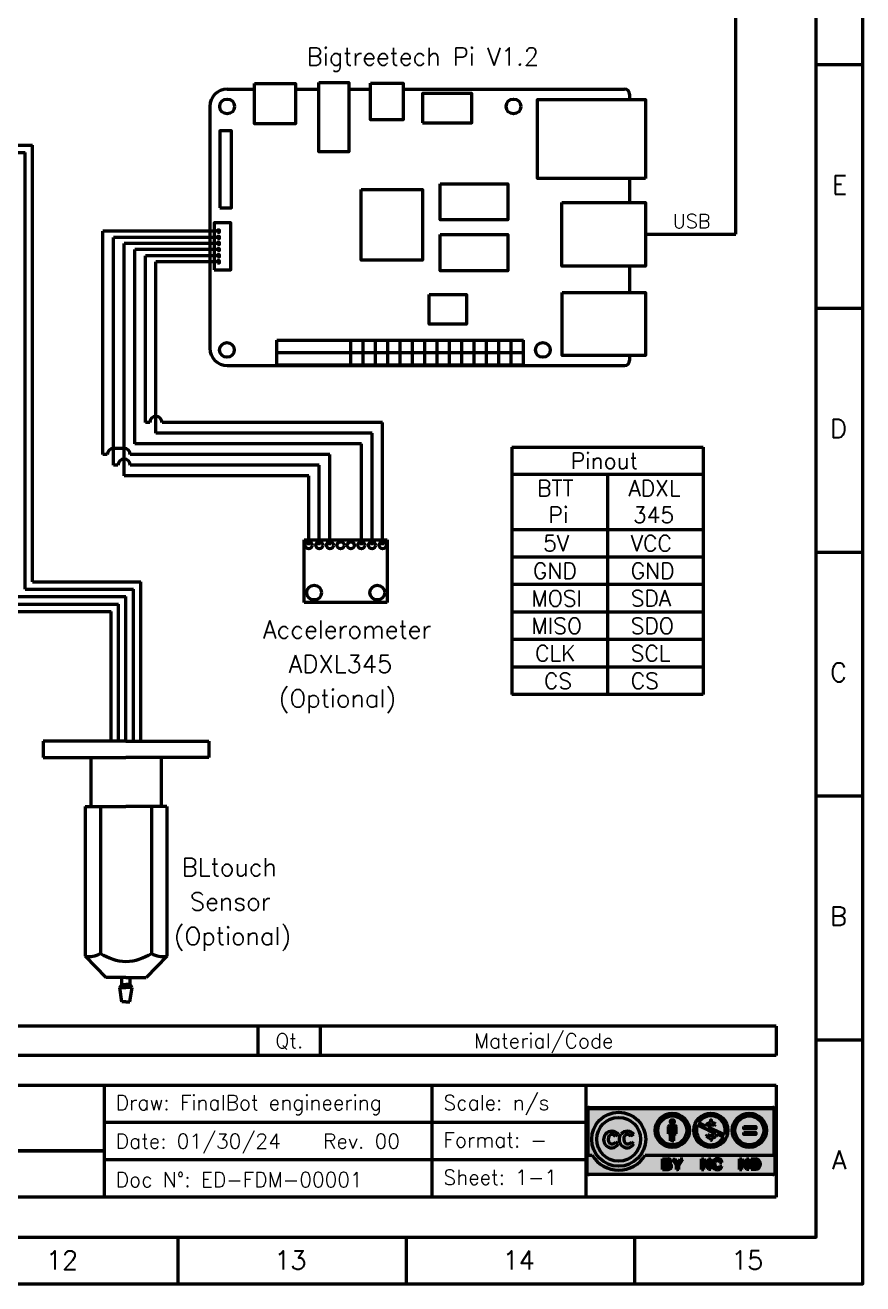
# Model space of a CAD drawing. Extents: x 22036 to 22729, y -7306 to -6812.
# Drawn here: x 22559.8 to 22729.5, y -7306 to -7050.9 of the extents above; entities that cross this region are included whole.
import ezdxf

# ---------------------------------------------------------------- set-up
doc = ezdxf.new("R2010")
doc.units = 0
doc.layers.add('Cotas', color=90, linetype='Continuous')
doc.layers.add('Fixação e Transmissão', color=5, linetype='Continuous', lineweight=50)
doc.layers.add('Peças Usinadas', color=120, linetype='Continuous', lineweight=50)
doc.styles.get("Standard").update_dxf_attribs({"font": 'romans.shx'})

# ---------------------------------------------------------------- blocks, each defined once
blk = doc.blocks.new('BLTOUCH ')
at = {"layer": 'Fixação e Transmissão'}
for p, q in [((-3.92, 21.29), (-16.64, 21.29)), ((-16.64, 21.29), (-16.64, 18.79)), ((-3.92, 21.29), (8.8, 21.29)), ((8.8, 21.29), (8.8, 18.79)), ((-16.64, 18.79), (-3.92, 18.79)), ((-9.31, 18.79), (-9.31, 11.29)), ((8.8, 18.79), (-3.92, 18.79)), ((1.47, 18.79), (1.47, 11.29)), ((-10.19, 11.29), (-3.92, 11.29)), ((-10.19, 11.29), (-10.19, -11.72)), ((-7.84, 11.29), (-7.84, -11.29)), ((2.35, 11.29), (-3.92, 11.29)), ((0, 11.29), (0, -11.29)), ((2.35, 11.29), (2.35, -11.72)), ((-10.19, -11.72), (-7.02, -15.01)), ((2.35, -11.72), (-0.82, -15.01)), ((-3.92, -15.01), (-7.02, -15.01)), ((-4.56, -16.08), (-4.56, -15.01)), ((-3.92, -15.01), (-0.82, -15.01)), ((-3.28, -16.08), (-3.28, -15.01)), ((-4.88, -16.5), (-4.56, -16.08)), ((-4.53, -18.71), (-4.88, -16.5)), ((-4.88, -16.5), (-3.92, -16.5)), ((-4.56, -16.08), (-3.92, -16.08)), ((-3.28, -16.08), (-3.92, -16.08)), ((-2.96, -16.5), (-3.92, -16.5)), ((-3.31, -18.71), (-2.96, -16.5)), ((-2.96, -16.5), (-3.28, -16.08)), ((-3.92, -18.71), (-4.53, -18.71)), ((-3.92, -18.71), (-3.31, -18.71))]:
    blk.add_line(p, q, dxfattribs=at)
for centre, radius, start, end in [((-9.62, -8.25), 3.52, 260.5701, 300.2756), ((-3.43, -4.19), 8.36, 238.1298, 266.6301), ((-4.41, -4.19), 8.36, 273.3699, 301.8702), ((1.78, -8.25), 3.52, 239.7244, 279.4299)]:
    blk.add_arc(centre, radius, start, end, dxfattribs=at)

msp = doc.modelspace()

# ---------------------------------------------------------------- hatches: boundary and pattern name
at = {"layer": 'Peças Usinadas'}
h = msp.add_hatch(color=252, dxfattribs=at)
h.dxf.hatch_style = 1
h.paths.add_polyline_path([(22711.72, -7270.7, 0.414214), (22711.28, -7270.26), (22674.05, -7270.26, 0.414214), (22673.61, -7270.7), (22673.61, -7283.44, 0.414214), (22674.05, -7283.88), (22711.28, -7283.88, 0.414214), (22711.72, -7283.44), (22711.72, -7270.7)])
h.paths.add_polyline_path([(22674.69, -7279.96), (22673.8, -7279.96), (22673.8, -7270.7, -0.414214), (22674.05, -7270.45), (22711.28, -7270.45, -0.414214), (22711.53, -7270.7), (22711.53, -7279.96), (22685.4, -7279.96, -0.563159), (22674.69, -7279.96)], flags=16)
h.paths.add_polyline_path([(22674.57, -7276.71, -1), (22685.51, -7276.71, -1), (22674.57, -7276.71)], flags=0)
h.paths.add_polyline_path([(22688.9, -7280.65), (22690.13, -7280.65, -0.661969), (22690.39, -7281.65, -0.788457), (22690.15, -7282.81), (22688.9, -7282.81), (22688.9, -7280.65)], flags=16)
h.paths.add_polyline_path([(22691.01, -7280.74), (22691.5, -7280.74), (22692.01, -7281.58), (22692.51, -7280.74), (22693, -7280.74), (22692.24, -7282), (22692.24, -7282.86), (22692.01, -7282.86), (22691.77, -7282.86), (22691.77, -7282), (22691.01, -7280.74)], flags=16)
h.paths.add_polyline_path([(22696.81, -7280.7), (22697.29, -7280.7), (22698.21, -7282.04), (22698.21, -7280.7), (22698.69, -7280.7), (22698.69, -7282.8), (22698.21, -7282.8), (22697.29, -7281.46), (22697.29, -7282.82), (22696.81, -7282.82), (22696.81, -7280.7)], flags=16)
h.paths.add_polyline_path([(22699.07, -7281.34, -0.213732), (22699.72, -7280.68, -0.134698), (22700.34, -7280.68, -0.397759), (22700.96, -7281.43), (22700.49, -7281.43, 0.6511), (22699.59, -7281.21, 0.22418), (22699.55, -7282.17, 0.699149), (22700.49, -7282.14), (22700.96, -7282.14, -0.390337), (22700.05, -7282.9, -0.329081), (22699.07, -7282.24, -0.166195), (22699.07, -7281.34)], flags=16)
h.paths.add_polyline_path([(22704.53, -7280.7), (22705.01, -7280.7), (22705.94, -7282.04), (22705.94, -7280.7), (22706.42, -7280.7), (22706.42, -7282.8), (22705.94, -7282.8), (22705.01, -7281.46), (22705.01, -7282.82), (22704.53, -7282.82), (22704.53, -7280.7)], flags=16)
h.paths.add_polyline_path([(22706.9, -7280.7), (22707.83, -7280.7, -0.863396), (22707.83, -7282.8), (22706.9, -7282.8), (22706.9, -7280.7)], flags=16)
h.paths.add_polyline_path([(22707.26, -7281.04), (22707.84, -7281.04, -0.611418), (22707.84, -7282.49), (22707.26, -7282.49), (22707.26, -7281.04)], flags=0)
h.paths.add_polyline_path([(22689.41, -7281.04), (22689.95, -7281.04, -0.888745), (22689.95, -7281.53), (22689.41, -7281.53), (22689.41, -7281.04)], flags=0)
h.paths.add_polyline_path([(22689.41, -7281.96), (22690.03, -7281.96, -0.888745), (22690.03, -7282.45), (22689.41, -7282.45), (22689.41, -7281.96)], flags=0)
h.paths.add_polyline_path([(22684.48, -7276.71, -1), (22675.6, -7276.71, -1), (22684.48, -7276.71)], flags=0)
h.paths.add_polyline_path([(22694.37, -7274.91, -1), (22687.43, -7274.91, -1), (22694.37, -7274.91)], flags=0)
h.paths.add_polyline_path([(22693.83, -7274.91, -1), (22687.97, -7274.91, -1), (22693.83, -7274.91)], flags=0)
h.paths.add_polyline_path([(22690.12, -7274.15, -0.414214), (22690.32, -7273.95), (22690.9, -7273.95), (22691.48, -7273.95, -0.414213), (22691.68, -7274.15), (22691.68, -7275.59), (22691.24, -7275.59), (22691.24, -7277.05), (22690.9, -7277.05), (22690.55, -7277.05), (22690.55, -7275.59), (22690.12, -7275.59), (22690.12, -7274.15)], flags=0)
h.paths.add_polyline_path([(22702.17, -7274.91, -1), (22695.23, -7274.91, -1), (22702.17, -7274.91)], flags=0)
h.paths.add_polyline_path([(22695.99, -7273.79), (22697.9, -7274.67, 0.109981), (22699.3, -7275.39, -0.673703), (22699.4, -7275.74, -0.259108), (22698.02, -7275.77), (22697.75, -7276.07, 0.155874), (22698.63, -7276.44), (22698.63, -7276.92), (22698.87, -7276.92), (22698.87, -7276.45, 0.142846), (22699.7, -7276.15, 0.147289), (22700.01, -7275.63), (22701.31, -7276.23, -0.962523), (22695.99, -7273.79)], flags=0)
h.paths.add_polyline_path([(22698.57, -7273.86, -0.154068), (22699.4, -7273.93), (22699.67, -7273.63, 0.096441), (22698.87, -7273.35), (22698.87, -7272.83), (22698.63, -7272.83), (22698.63, -7273.33, 0.305146), (22697.69, -7274.03), (22696.22, -7273.35, -0.876811), (22701.5, -7275.77), (22698.5, -7274.38, -0.730169), (22698.57, -7273.86)], flags=0)
h.paths.add_polyline_path([(22709.97, -7274.91, -1), (22703.03, -7274.91, -1), (22709.97, -7274.91)], flags=0)
h.paths.add_polyline_path([(22709.43, -7274.91, -1), (22703.57, -7274.91, -1), (22709.43, -7274.91)], flags=0)
h.paths.add_polyline_path([(22705.38, -7274.16), (22707.84, -7274.16), (22707.84, -7274.63), (22705.38, -7274.63), (22705.38, -7274.16)], flags=0)
h.paths.add_polyline_path([(22679.97, -7275.77), (22679.36, -7276.12, 0.450891), (22678.13, -7275.92, 0.349848), (22678.24, -7277.57, 0.361747), (22679.46, -7277.3), (22679.94, -7277.65, -0.517788), (22677.39, -7277.88, -0.339698), (22677.36, -7275.68, -0.489965), (22679.97, -7275.77)], flags=0)
h.paths.add_polyline_path([(22683.12, -7275.77), (22682.51, -7276.12, 0.450891), (22681.28, -7275.92, 0.349848), (22681.39, -7277.57, 0.361747), (22682.61, -7277.3), (22683.09, -7277.65, -0.517788), (22680.54, -7277.88, -0.339698), (22680.51, -7275.68, -0.489965), (22683.12, -7275.77)], flags=0)
h.paths.add_polyline_path([(22705.38, -7275.31), (22707.84, -7275.31), (22707.84, -7275.78), (22705.38, -7275.78), (22705.38, -7275.31)], flags=0)
h.paths.add_polyline_path([(22691.29, -7273.15, -1), (22690.5, -7273.15, -1), (22691.29, -7273.15)], flags=0)
h = msp.add_hatch(color=254, dxfattribs=at)
h.dxf.hatch_style = 1
h.paths.add_polyline_path([(22711.53, -7270.7, 0.414214), (22711.28, -7270.45), (22674.05, -7270.45, 0.414214), (22673.8, -7270.7), (22673.8, -7279.96), (22674.69, -7279.96, 0.563159), (22685.4, -7279.96), (22711.53, -7279.96), (22711.53, -7270.7)])
h.paths.add_polyline_path([(22685.51, -7276.71, -1), (22674.57, -7276.71, -1), (22685.51, -7276.71)], flags=16)
h.paths.add_polyline_path([(22684.48, -7276.71, -1), (22675.6, -7276.71, -1), (22684.48, -7276.71)], flags=0)
h.paths.add_polyline_path([(22694.37, -7274.91, -1), (22687.43, -7274.91, -1), (22694.37, -7274.91)], flags=16)
h.paths.add_polyline_path([(22693.83, -7274.91, -1), (22687.97, -7274.91, -1), (22693.83, -7274.91)], flags=0)
h.paths.add_polyline_path([(22690.12, -7274.15, -0.414214), (22690.32, -7273.95), (22690.9, -7273.95), (22691.48, -7273.95, -0.414213), (22691.68, -7274.15), (22691.68, -7275.59), (22691.24, -7275.59), (22691.24, -7277.05), (22690.9, -7277.05), (22690.55, -7277.05), (22690.55, -7275.59), (22690.12, -7275.59), (22690.12, -7274.15)], flags=0)
h.paths.add_polyline_path([(22702.17, -7274.91, -1), (22695.23, -7274.91, -1), (22702.17, -7274.91)], flags=16)
h.paths.add_polyline_path([(22695.99, -7273.79), (22697.9, -7274.67, 0.109981), (22699.3, -7275.39, -0.673703), (22699.4, -7275.74, -0.259108), (22698.02, -7275.77), (22697.75, -7276.07, 0.155874), (22698.63, -7276.44), (22698.63, -7276.92), (22698.87, -7276.92), (22698.87, -7276.45, 0.142846), (22699.7, -7276.15, 0.147289), (22700.01, -7275.63), (22701.31, -7276.23, -0.962523), (22695.99, -7273.79)], flags=0)
h.paths.add_polyline_path([(22698.57, -7273.86, -0.154068), (22699.4, -7273.93), (22699.67, -7273.63, 0.096441), (22698.87, -7273.35), (22698.87, -7272.83), (22698.63, -7272.83), (22698.63, -7273.33, 0.305146), (22697.69, -7274.03), (22696.22, -7273.35, -0.876811), (22701.5, -7275.77), (22698.5, -7274.38, -0.730169), (22698.57, -7273.86)], flags=0)
h.paths.add_polyline_path([(22709.97, -7274.91, -1), (22703.03, -7274.91, -1), (22709.97, -7274.91)], flags=16)
h.paths.add_polyline_path([(22709.43, -7274.91, -1), (22703.57, -7274.91, -1), (22709.43, -7274.91)], flags=0)
h.paths.add_polyline_path([(22705.38, -7274.16), (22707.84, -7274.16), (22707.84, -7274.63), (22705.38, -7274.63), (22705.38, -7274.16)], flags=0)
h.paths.add_polyline_path([(22679.97, -7275.77), (22679.36, -7276.12, 0.450891), (22678.13, -7275.92, 0.349848), (22678.24, -7277.57, 0.361747), (22679.46, -7277.3), (22679.94, -7277.65, -0.517788), (22677.39, -7277.88, -0.339698), (22677.36, -7275.68, -0.489965), (22679.97, -7275.77)], flags=0)
h.paths.add_polyline_path([(22683.12, -7275.77), (22682.51, -7276.12, 0.450891), (22681.28, -7275.92, 0.349848), (22681.39, -7277.57, 0.361747), (22682.61, -7277.3), (22683.09, -7277.65, -0.517788), (22680.54, -7277.88, -0.339698), (22680.51, -7275.68, -0.489965), (22683.12, -7275.77)], flags=0)
h.paths.add_polyline_path([(22705.38, -7275.31), (22707.84, -7275.31), (22707.84, -7275.78), (22705.38, -7275.78), (22705.38, -7275.31)], flags=0)
h.paths.add_polyline_path([(22691.29, -7273.15, -1), (22690.5, -7273.15, -1), (22691.29, -7273.15)], flags=0)
h = msp.add_hatch(color=252, dxfattribs=at)
h.dxf.hatch_style = 1
h.paths.add_polyline_path([(22685.51, -7276.71, 1), (22674.57, -7276.71, 1), (22685.51, -7276.71)])
h.paths.add_polyline_path([(22675.6, -7276.71, -1), (22684.48, -7276.71, -1), (22675.6, -7276.71)], flags=16)
h.paths.add_polyline_path([(22677.36, -7275.68, -0.489965), (22679.97, -7275.77), (22679.36, -7276.12, 0.450891), (22678.13, -7275.92, 0.349848), (22678.24, -7277.57, 0.361747), (22679.46, -7277.3), (22679.94, -7277.65, -0.517788), (22677.39, -7277.88, -0.339698), (22677.36, -7275.68)], flags=0)
h.paths.add_polyline_path([(22680.51, -7275.68, -0.489965), (22683.12, -7275.77), (22682.51, -7276.12, 0.450891), (22681.28, -7275.92, 0.349848), (22681.39, -7277.57, 0.361747), (22682.61, -7277.3), (22683.09, -7277.65, -0.517788), (22680.54, -7277.88, -0.339698), (22680.51, -7275.68)], flags=0)
h = msp.add_hatch(color=7, dxfattribs=at)
h.dxf.hatch_style = 1
h.paths.add_polyline_path([(22684.48, -7276.71, 1), (22675.6, -7276.71, 1), (22684.48, -7276.71)])
h.paths.add_polyline_path([(22677.36, -7275.68, -0.489965), (22679.97, -7275.77), (22679.36, -7276.12, 0.450891), (22678.13, -7275.92, 0.349848), (22678.24, -7277.57, 0.361747), (22679.46, -7277.3), (22679.94, -7277.65, -0.517788), (22677.39, -7277.88, -0.339698), (22677.36, -7275.68)], flags=16)
h.paths.add_polyline_path([(22680.51, -7275.68, -0.489965), (22683.12, -7275.77), (22682.51, -7276.12, 0.450891), (22681.28, -7275.92, 0.349848), (22681.39, -7277.57, 0.361747), (22682.61, -7277.3), (22683.09, -7277.65, -0.517788), (22680.54, -7277.88, -0.339698), (22680.51, -7275.68)], flags=16)
h = msp.add_hatch(color=252, dxfattribs=at)
h.dxf.hatch_style = 1
h.paths.add_polyline_path([(22694.37, -7274.91, 1), (22687.43, -7274.91, 1), (22694.37, -7274.91)])
h.paths.add_polyline_path([(22693.83, -7274.91, -1), (22687.97, -7274.91, -1), (22693.83, -7274.91)], flags=16)
h.paths.add_polyline_path([(22690.32, -7273.95), (22690.9, -7273.95), (22691.48, -7273.95, -0.414213), (22691.68, -7274.15), (22691.68, -7275.59), (22691.24, -7275.59), (22691.24, -7277.05), (22690.9, -7277.05), (22690.55, -7277.05), (22690.55, -7275.59), (22690.12, -7275.59), (22690.12, -7274.15, -0.414214), (22690.32, -7273.95)], flags=0)
h.paths.add_polyline_path([(22691.29, -7273.15, -1), (22690.5, -7273.15, -1), (22691.29, -7273.15)], flags=0)
h = msp.add_hatch(color=7, dxfattribs=at)
h.dxf.hatch_style = 1
h.paths.add_polyline_path([(22693.83, -7274.91, 1), (22687.97, -7274.91, 1), (22693.83, -7274.91)])
h.paths.add_polyline_path([(22690.32, -7273.95), (22690.9, -7273.95), (22691.48, -7273.95, -0.414213), (22691.68, -7274.15), (22691.68, -7275.59), (22691.24, -7275.59), (22691.24, -7277.05), (22690.9, -7277.05), (22690.55, -7277.05), (22690.55, -7275.59), (22690.12, -7275.59), (22690.12, -7274.15, -0.414214), (22690.32, -7273.95)], flags=16)
h.paths.add_polyline_path([(22691.29, -7273.15, -1), (22690.5, -7273.15, -1), (22691.29, -7273.15)], flags=16)
h = msp.add_hatch(color=252, dxfattribs=at)
h.dxf.hatch_style = 1
h.paths.add_polyline_path([(22702.17, -7274.91, 1), (22695.23, -7274.91, 1), (22702.17, -7274.91)])
h.paths.add_polyline_path([(22695.99, -7273.79), (22697.9, -7274.67, 0.109981), (22699.3, -7275.39, -0.673703), (22699.4, -7275.74, -0.259108), (22698.02, -7275.77), (22697.75, -7276.07, 0.155874), (22698.63, -7276.44), (22698.63, -7276.92), (22698.87, -7276.92), (22698.87, -7276.45, 0.142846), (22699.7, -7276.15, 0.147289), (22700.01, -7275.63), (22701.31, -7276.23, -0.962523), (22695.99, -7273.79)], flags=16)
h.paths.add_polyline_path([(22701.5, -7275.77), (22698.5, -7274.38, -0.730169), (22698.57, -7273.86, -0.154068), (22699.4, -7273.93), (22699.67, -7273.63, 0.096441), (22698.87, -7273.35), (22698.87, -7272.83), (22698.63, -7272.83), (22698.63, -7273.33, 0.305146), (22697.69, -7274.03), (22696.22, -7273.35, -0.876811), (22701.5, -7275.77)], flags=16)
h = msp.add_hatch(color=7, dxfattribs=at)
h.dxf.hatch_style = 1
h.paths.add_polyline_path([(22698.63, -7272.83), (22698.87, -7272.83), (22698.87, -7273.35, -0.096441), (22699.67, -7273.63), (22699.4, -7273.93, 0.154068), (22698.57, -7273.86, 0.730169), (22698.5, -7274.38), (22701.5, -7275.77, 0.876811), (22696.22, -7273.35), (22697.69, -7274.03, -0.305146), (22698.63, -7273.33), (22698.63, -7272.83)])
h = msp.add_hatch(color=252, dxfattribs=at)
h.dxf.hatch_style = 1
h.paths.add_polyline_path([(22709.97, -7274.91, 1), (22703.03, -7274.91, 1), (22709.97, -7274.91)])
h.paths.add_polyline_path([(22709.43, -7274.91, -1), (22703.57, -7274.91, -1), (22709.43, -7274.91)], flags=16)
h.paths.add_polyline_path([(22705.38, -7274.16), (22707.84, -7274.16), (22707.84, -7274.63), (22705.38, -7274.63), (22705.38, -7274.16)], flags=0)
h.paths.add_polyline_path([(22705.38, -7275.31), (22707.84, -7275.31), (22707.84, -7275.78), (22705.38, -7275.78), (22705.38, -7275.31)], flags=0)
h = msp.add_hatch(color=7, dxfattribs=at)
h.dxf.hatch_style = 1
h.paths.add_polyline_path([(22703.57, -7274.91, 1), (22709.43, -7274.91, 1), (22703.57, -7274.91)])
h.paths.add_polyline_path([(22705.38, -7274.16), (22707.84, -7274.16), (22707.84, -7274.63), (22705.38, -7274.63), (22705.38, -7274.16)], flags=16)
h.paths.add_polyline_path([(22705.38, -7275.31), (22707.84, -7275.31), (22707.84, -7275.78), (22705.38, -7275.78), (22705.38, -7275.31)], flags=16)
h = msp.add_hatch(color=252, dxfattribs=at)
h.dxf.hatch_style = 1
h.paths.add_polyline_path([(22679.94, -7277.65), (22679.46, -7277.3, -0.361747), (22678.24, -7277.57, -0.349848), (22678.13, -7275.92, -0.450891), (22679.36, -7276.12), (22679.97, -7275.77, 0.489965), (22677.36, -7275.68, 0.339698), (22677.39, -7277.88, 0.517788), (22679.94, -7277.65)])
h = msp.add_hatch(color=252, dxfattribs=at)
h.dxf.hatch_style = 1
h.paths.add_polyline_path([(22683.09, -7277.65), (22682.61, -7277.3, -0.361747), (22681.39, -7277.57, -0.349848), (22681.28, -7275.92, -0.450891), (22682.51, -7276.12), (22683.12, -7275.77, 0.489965), (22680.51, -7275.68, 0.339698), (22680.54, -7277.88, 0.517788), (22683.09, -7277.65)])
h = msp.add_hatch(color=252, dxfattribs=at)
h.dxf.hatch_style = 1
h.paths.add_polyline_path([(22691.68, -7274.15, 0.414214), (22691.48, -7273.95), (22690.9, -7273.95), (22690.32, -7273.95, 0.414214), (22690.12, -7274.15), (22690.12, -7275.59), (22690.55, -7275.59), (22690.55, -7277.05), (22690.9, -7277.05), (22691.24, -7277.05), (22691.24, -7275.59), (22691.68, -7275.59), (22691.68, -7274.15)])
h = msp.add_hatch(color=252, dxfattribs=at)
h.dxf.hatch_style = 1
h.paths.add_polyline_path([(22691.29, -7273.15, 1), (22690.5, -7273.15, 1), (22691.29, -7273.15)])
h = msp.add_hatch(color=7, dxfattribs=at)
h.dxf.hatch_style = 1
h.paths.add_polyline_path([(22697.9, -7274.67), (22695.99, -7273.79, 0.962523), (22701.31, -7276.23), (22700.01, -7275.63, -0.147289), (22699.7, -7276.15, -0.142846), (22698.87, -7276.45), (22698.87, -7276.92), (22698.63, -7276.92), (22698.63, -7276.44, -0.155874), (22697.75, -7276.07), (22698.02, -7275.77, 0.259108), (22699.4, -7275.74, 0.673703), (22699.3, -7275.39, -0.109981), (22697.9, -7274.67)])
h = msp.add_hatch(color=252, dxfattribs=at)
h.dxf.hatch_style = 1
h.paths.add_polyline_path([(22707.84, -7274.16), (22705.38, -7274.16), (22705.38, -7274.63), (22707.84, -7274.63), (22707.84, -7274.16)])
h = msp.add_hatch(color=252, dxfattribs=at)
h.dxf.hatch_style = 1
h.paths.add_polyline_path([(22707.84, -7275.31), (22705.38, -7275.31), (22705.38, -7275.78), (22707.84, -7275.78), (22707.84, -7275.31)])
h = msp.add_hatch(color=7, dxfattribs=at)
h.dxf.hatch_style = 1
h.paths.add_polyline_path([(22690.39, -7281.65, 0.661969), (22690.13, -7280.65), (22688.9, -7280.65), (22688.9, -7282.81), (22690.15, -7282.81, 0.788457), (22690.39, -7281.65)])
h.paths.add_polyline_path([(22689.41, -7281.04), (22689.95, -7281.04, -0.888745), (22689.95, -7281.53), (22689.41, -7281.53), (22689.41, -7281.04)], flags=16)
h.paths.add_polyline_path([(22689.41, -7281.96), (22690.03, -7281.96, -0.888745), (22690.03, -7282.45), (22689.41, -7282.45), (22689.41, -7281.96)], flags=16)
h = msp.add_hatch(color=252, dxfattribs=at)
h.dxf.hatch_style = 1
h.paths.add_polyline_path([(22689.95, -7281.04), (22689.41, -7281.04), (22689.41, -7281.53), (22689.95, -7281.53, 0.888745), (22689.95, -7281.04)])
h = msp.add_hatch(color=252, dxfattribs=at)
h.dxf.hatch_style = 1
h.paths.add_polyline_path([(22690.03, -7281.96), (22689.41, -7281.96), (22689.41, -7282.45), (22690.03, -7282.45, 0.888745), (22690.03, -7281.96)])
h = msp.add_hatch(color=7, dxfattribs=at)
h.dxf.hatch_style = 1
h.paths.add_polyline_path([(22693, -7280.74), (22692.51, -7280.74), (22692.01, -7281.58), (22691.5, -7280.74), (22691.01, -7280.74), (22691.77, -7282), (22691.77, -7282.86), (22692.01, -7282.86), (22692.24, -7282.86), (22692.24, -7282), (22693, -7280.74)])
h = msp.add_hatch(color=7, dxfattribs=at)
h.dxf.hatch_style = 1
h.paths.add_polyline_path([(22698.69, -7280.7), (22698.21, -7280.7), (22698.21, -7282.04), (22697.29, -7280.7), (22696.81, -7280.7), (22696.81, -7282.82), (22697.29, -7282.82), (22697.29, -7281.46), (22698.21, -7282.8), (22698.69, -7282.8), (22698.69, -7280.7)])
h = msp.add_hatch(color=7, dxfattribs=at)
h.dxf.hatch_style = 1
h.paths.add_polyline_path([(22700.96, -7282.14), (22700.49, -7282.14, -0.699149), (22699.55, -7282.17, -0.22418), (22699.59, -7281.21, -0.6511), (22700.49, -7281.43), (22700.96, -7281.43, 0.397759), (22700.34, -7280.68, 0.134698), (22699.72, -7280.68, 0.213732), (22699.07, -7281.34, 0.166195), (22699.07, -7282.24, 0.329081), (22700.05, -7282.9, 0.390337), (22700.96, -7282.14)])
h = msp.add_hatch(color=7, dxfattribs=at)
h.dxf.hatch_style = 1
h.paths.add_polyline_path([(22706.42, -7280.7), (22705.94, -7280.7), (22705.94, -7282.04), (22705.01, -7280.7), (22704.53, -7280.7), (22704.53, -7282.82), (22705.01, -7282.82), (22705.01, -7281.46), (22705.94, -7282.8), (22706.42, -7282.8), (22706.42, -7280.7)])
h = msp.add_hatch(color=7, dxfattribs=at)
h.dxf.hatch_style = 1
h.paths.add_polyline_path([(22707.83, -7280.7), (22706.9, -7280.7), (22706.9, -7282.8), (22707.83, -7282.8, 0.863396), (22707.83, -7280.7)])
h.paths.add_polyline_path([(22707.26, -7281.04), (22707.84, -7281.04, -0.611418), (22707.84, -7282.49), (22707.26, -7282.49), (22707.26, -7281.04)], flags=16)
h = msp.add_hatch(color=252, dxfattribs=at)
h.dxf.hatch_style = 1
h.paths.add_polyline_path([(22707.84, -7281.04), (22707.26, -7281.04), (22707.26, -7282.49), (22707.84, -7282.49, 0.611418), (22707.84, -7281.04)])

# ---------------------------------------------------------------- linework, layer by layer
at = {"layer": 'Peças Usinadas', "color": 8}
for p, q in [((22703.77, -7093.31), (22703.77, -7041.27)), ((22685.47, -7093.31), (22703.77, -7093.31)), ((22598.78, -7097.65), (22584.16, -7097.65)), ((22584.16, -7131.48), (22584.16, -7097.65)), ((22585.06, -7131.48), (22584.16, -7131.48)), ((22632.23, -7131.48), (22587.56, -7131.48)), ((22632.23, -7156.32), (22632.23, -7131.48)), ((22556.83, -7168.24), (22578.74, -7168.24)), ((22578.74, -7196.04), (22578.74, -7168.24))]:
    msp.add_line(p, q, dxfattribs=at)
at = {"layer": 'Peças Usinadas'}
for p, q in [((22729.49, -7058.96), (22720.04, -7058.96)), ((22600.73, -7063.9), (22606.25, -7063.9)), ((22614.57, -7063.9), (22619.29, -7063.9)), ((22625.37, -7063.9), (22629.75, -7063.9)), ((22636.39, -7063.9), (22681.23, -7063.9)), ((22682.23, -7064.9), (22682.23, -7066.02)), ((22597.23, -7067.4), (22597.23, -7116.4)), ((22682.23, -7082.02), (22682.23, -7086.87)), ((22682.23, -7099.75), (22682.23, -7105.11)), ((22729.49, -7108.37), (22720.04, -7108.37)), ((22610.78, -7114.77), (22660.78, -7114.77)), ((22610.78, -7119.77), (22610.78, -7114.77)), ((22625.78, -7119.77), (22625.78, -7114.77)), ((22628.28, -7119.77), (22628.28, -7114.77)), ((22630.78, -7119.77), (22630.78, -7114.77)), ((22633.28, -7119.77), (22633.28, -7114.77)), ((22635.78, -7119.77), (22635.78, -7114.77)), ((22638.28, -7119.77), (22638.28, -7114.77)), ((22640.78, -7119.77), (22640.78, -7114.77)), ((22643.28, -7119.77), (22643.28, -7114.77)), ((22645.78, -7119.77), (22645.78, -7114.77)), ((22648.28, -7119.77), (22648.28, -7114.77)), ((22650.78, -7119.77), (22650.78, -7114.77)), ((22653.28, -7119.77), (22653.28, -7114.77)), ((22655.78, -7119.77), (22655.78, -7114.77)), ((22658.28, -7119.77), (22658.28, -7114.77)), ((22660.78, -7119.77), (22660.78, -7114.77)), ((22610.78, -7117.27), (22660.78, -7117.27)), ((22682.23, -7117.86), (22682.23, -7118.9)), ((22600.73, -7119.9), (22681.23, -7119.9)), ((22610.78, -7119.77), (22660.78, -7119.77)), ((22658.42, -7136.44), (22658.42, -7186.6)), ((22658.42, -7136.44), (22697.12, -7136.44)), ((22697.12, -7136.44), (22697.12, -7186.6)), ((22697.12, -7142.01), (22658.42, -7142.01)), ((22677.77, -7142.01), (22677.77, -7186.6)), ((22658.42, -7153.16), (22697.12, -7153.16)), ((22616.35, -7167.92), (22616.35, -7155.26)), ((22616.35, -7155.26), (22633.14, -7155.26)), ((22633.14, -7155.26), (22633.14, -7167.92)), ((22729.49, -7157.78), (22720.04, -7157.78)), ((22697.12, -7158.73), (22658.42, -7158.73)), ((22697.12, -7164.31), (22658.42, -7164.31)), ((22633.14, -7167.92), (22616.35, -7167.92)), ((22697.12, -7169.88), (22658.42, -7169.88)), ((22697.12, -7175.45), (22658.42, -7175.45)), ((22697.12, -7181.03), (22658.42, -7181.03)), ((22697.12, -7186.6), (22658.42, -7186.6)), ((22729.49, -7207.19), (22720.04, -7207.19)), ((22711.94, -7253.76), (22431.97, -7253.76)), ((22606.96, -7253.76), (22606.96, -7259.76)), ((22619.56, -7253.76), (22619.56, -7259.76)), ((22711.94, -7253.76), (22711.94, -7259.76)), ((22729.49, -7256.6), (22720.04, -7256.6)), ((22711.94, -7259.76), (22431.97, -7259.76)), ((22432.55, -7265.76), (22711.94, -7265.76)), ((22575.83, -7265.76), (22575.83, -7279.09)), ((22642.2, -7265.76), (22642.2, -7288.46)), ((22673.4, -7265.76), (22673.4, -7288.46)), ((22711.94, -7265.76), (22711.94, -7288.46)), ((22673.4, -7273.33), (22575.83, -7273.33)), ((22575.83, -7279.09), (22487.55, -7279.09)), ((22487.55, -7279.09), (22575.83, -7279.09)), ((22575.83, -7279.09), (22575.83, -7288.46)), ((22673.4, -7280.9), (22575.83, -7280.9)), ((22711.94, -7288.46), (22432.55, -7288.46)), ((22720.04, -7296.56), (22720.04, -7290.89)), ((22590.71, -7296.56), (22590.71, -7306.01)), ((22636.97, -7296.56), (22636.97, -7306.01)), ((22683.23, -7296.56), (22683.23, -7306.01))]:
    msp.add_line(p, q, dxfattribs=at)
at = {"layer": 'Peças Usinadas', "color": 37}
for p, q in [((22532.33, -7075.26), (22561.33, -7075.26)), ((22561.33, -7163.74), (22561.33, -7075.26)), ((22561.33, -7163.74), (22583.24, -7163.74)), ((22583.24, -7196.04), (22583.24, -7163.74))]:
    msp.add_line(p, q, dxfattribs=at)
at = {"layer": 'Peças Usinadas', "color": 1}
for p, q in [((22531.7, -7076.76), (22559.83, -7076.76)), ((22559.83, -7165.24), (22559.83, -7076.76)), ((22598.78, -7098.89), (22586.31, -7098.89)), ((22586.31, -7133.63), (22586.31, -7098.89)), ((22630.08, -7133.63), (22586.31, -7133.63)), ((22630.08, -7156.32), (22630.08, -7133.63)), ((22559.83, -7165.24), (22581.74, -7165.24)), ((22581.74, -7196.04), (22581.74, -7165.24))]:
    msp.add_line(p, q, dxfattribs=at)
at = {"layer": 'Peças Usinadas', "color": 3}
for p, q in [((22598.78, -7092.66), (22575.56, -7092.66)), ((22575.56, -7137.93), (22575.56, -7092.66)), ((22577.71, -7136.68), (22579.86, -7136.68)), ((22576.46, -7137.93), (22575.56, -7137.93)), ((22621.55, -7137.93), (22581.11, -7137.93)), ((22621.55, -7156.32), (22621.55, -7137.93))]:
    msp.add_line(p, q, dxfattribs=at)
at = {"layer": 'Peças Usinadas', "color": 2}
for p, q in [((22598.78, -7093.93), (22577.71, -7093.93)), ((22577.71, -7140.08), (22577.71, -7093.93)), ((22578.61, -7140.08), (22577.71, -7140.08)), ((22619.4, -7140.08), (22581.11, -7140.08)), ((22619.4, -7156.32), (22619.4, -7140.08))]:
    msp.add_line(p, q, dxfattribs=at)
at = {"layer": 'Peças Usinadas', "color": 30}
for p, q in [((22598.78, -7095.17), (22579.86, -7095.17)), ((22579.86, -7142.23), (22579.86, -7095.17)), ((22617.25, -7142.23), (22579.86, -7142.23)), ((22617.25, -7156.32), (22617.25, -7142.23))]:
    msp.add_line(p, q, dxfattribs=at)
at = {"layer": 'Peças Usinadas', "color": 5}
for p, q in [((22598.78, -7096.41), (22582.01, -7096.41)), ((22582.01, -7135.78), (22582.01, -7096.41)), ((22627.93, -7135.78), (22582.01, -7135.78)), ((22627.93, -7156.32), (22627.93, -7135.78))]:
    msp.add_line(p, q, dxfattribs=at)
at = {"layer": 'Peças Usinadas', "color": 52}
for p in [(22558.33, -7166.74), (22580.24, -7196.04)]:
    msp.add_line(p, (22580.24, -7166.74), dxfattribs=at)
at = {"layer": 'Peças Usinadas', "color": 7}
for p in [(22555.33, -7169.74), (22577.24, -7196.04)]:
    msp.add_line(p, (22577.24, -7169.74), dxfattribs=at)
at = {"layer": 'Peças Usinadas', "color": 252}
for p, q in [((22673.61, -7270.7), (22673.61, -7283.44)), ((22673.8, -7270.7), (22673.8, -7279.96)), ((22674.05, -7270.26), (22711.28, -7270.26)), ((22674.05, -7270.45), (22711.28, -7270.45)), ((22711.53, -7279.96), (22711.53, -7270.7)), ((22711.72, -7283.44), (22711.72, -7270.7)), ((22690.12, -7275.59), (22690.12, -7274.15)), ((22690.32, -7273.95), (22690.9, -7273.95)), ((22691.48, -7273.95), (22690.9, -7273.95)), ((22691.68, -7275.59), (22691.68, -7274.15)), ((22695.99, -7273.79), (22697.9, -7274.67)), ((22696.22, -7273.35), (22697.69, -7274.03)), ((22698.5, -7274.38), (22701.5, -7275.77)), ((22699.4, -7273.93), (22699.67, -7273.63)), ((22679.97, -7275.77), (22679.36, -7276.12)), ((22679.94, -7277.65), (22679.46, -7277.3)), ((22683.12, -7275.77), (22682.51, -7276.12)), ((22683.09, -7277.65), (22682.61, -7277.3)), ((22690.55, -7275.59), (22690.12, -7275.59)), ((22690.55, -7277.05), (22690.55, -7275.59)), ((22690.9, -7277.05), (22690.55, -7277.05)), ((22690.9, -7277.05), (22691.24, -7277.05)), ((22691.24, -7275.59), (22691.68, -7275.59)), ((22691.24, -7277.05), (22691.24, -7275.59)), ((22697.75, -7276.07), (22698.02, -7275.77)), ((22700.01, -7275.63), (22701.31, -7276.23)), ((22673.8, -7279.96), (22674.69, -7279.96)), ((22685.4, -7279.96), (22711.53, -7279.96)), ((22688.9, -7280.65), (22690.13, -7280.65)), ((22688.9, -7282.81), (22688.9, -7280.65)), ((22689.41, -7281.53), (22689.41, -7281.04)), ((22689.41, -7281.04), (22689.95, -7281.04)), ((22689.41, -7281.53), (22689.95, -7281.53)), ((22689.41, -7281.96), (22690.03, -7281.96)), ((22689.41, -7282.45), (22689.41, -7281.96)), ((22689.41, -7282.45), (22690.03, -7282.45)), ((22691.01, -7280.74), (22691.5, -7280.74)), ((22691.77, -7282), (22691.01, -7280.74)), ((22692.01, -7281.58), (22691.5, -7280.74)), ((22691.77, -7282.86), (22691.77, -7282)), ((22692.01, -7281.58), (22692.51, -7280.74)), ((22692.24, -7282), (22693, -7280.74)), ((22692.24, -7282.86), (22692.24, -7282)), ((22693, -7280.74), (22692.51, -7280.74)), ((22696.81, -7280.7), (22697.29, -7280.7)), ((22696.81, -7282.82), (22696.81, -7280.7)), ((22697.29, -7280.7), (22698.21, -7282.04)), ((22697.29, -7281.46), (22698.21, -7282.8)), ((22697.29, -7282.82), (22697.29, -7281.46)), ((22698.21, -7282.04), (22698.21, -7280.7)), ((22698.21, -7280.7), (22698.69, -7280.7)), ((22698.69, -7282.8), (22698.69, -7280.7)), ((22700.49, -7281.43), (22700.96, -7281.43)), ((22700.49, -7282.14), (22700.96, -7282.14)), ((22704.53, -7280.7), (22705.01, -7280.7)), ((22704.53, -7282.82), (22704.53, -7280.7)), ((22705.01, -7280.7), (22705.94, -7282.04)), ((22705.01, -7281.46), (22705.94, -7282.8)), ((22705.01, -7282.82), (22705.01, -7281.46)), ((22705.94, -7282.04), (22705.94, -7280.7)), ((22705.94, -7280.7), (22706.42, -7280.7)), ((22706.42, -7282.8), (22706.42, -7280.7)), ((22706.9, -7280.7), (22707.83, -7280.7)), ((22706.9, -7282.8), (22706.9, -7280.7)), ((22707.84, -7281.04), (22707.26, -7281.04)), ((22707.26, -7282.49), (22707.26, -7281.04)), ((22707.84, -7282.49), (22707.26, -7282.49)), ((22711.28, -7283.88), (22674.05, -7283.88)), ((22688.9, -7282.81), (22690.15, -7282.81)), ((22691.77, -7282.86), (22692.01, -7282.86)), ((22692.24, -7282.86), (22692.01, -7282.86)), ((22696.81, -7282.82), (22697.29, -7282.82)), ((22698.21, -7282.8), (22698.69, -7282.8)), ((22704.53, -7282.82), (22705.01, -7282.82)), ((22705.94, -7282.8), (22706.42, -7282.8)), ((22706.9, -7282.8), (22707.83, -7282.8))]:
    msp.add_line(p, q, dxfattribs=at)
at = {"layer": 'Peças Usinadas', "flags": 128}
for points in [[(22035.58, -7306.01), (22729.49, -7306.01), (22729.49, -6811.91), (22035.58, -6811.91)], [(22045.03, -7296.56), (22720.04, -7296.56), (22720.04, -6821.36), (22045.03, -6821.36)], [(22606.25, -7062.74), (22614.57, -7062.74), (22614.57, -7070.92), (22606.25, -7070.92)], [(22619.29, -7062.56), (22625.37, -7062.56), (22625.37, -7076.59), (22619.29, -7076.59)], [(22629.75, -7062.67), (22636.39, -7062.67), (22636.39, -7070.08), (22629.75, -7070.08)], [(22640.28, -7070.72), (22650.31, -7070.72), (22650.31, -7064.8), (22640.28, -7064.8)], [(22685.47, -7082.02), (22663.61, -7082.02), (22663.61, -7066.02), (22685.47, -7066.02)], [(22599.23, -7087.94), (22601.61, -7087.94), (22601.61, -7072.37), (22599.23, -7072.37)], [(22643.87, -7083.05), (22657.58, -7083.05), (22657.58, -7090.4), (22643.87, -7090.4)], [(22627.85, -7084.24), (22640.32, -7084.24), (22640.32, -7098.57), (22627.85, -7098.57)], [(22668.51, -7086.87), (22685.47, -7086.87), (22685.47, -7099.75), (22668.51, -7099.75)], [(22598.09, -7100.49), (22601.5, -7100.49), (22601.5, -7090.95), (22598.09, -7090.95)], [(22598.78, -7092.86), (22599.16, -7092.86), (22599.16, -7092.47), (22598.78, -7092.47)], [(22598.78, -7094.13), (22599.16, -7094.13), (22599.16, -7093.74), (22598.78, -7093.74)], [(22643.87, -7093.34), (22657.58, -7093.34), (22657.58, -7100.7), (22643.87, -7100.7)], [(22598.78, -7095.37), (22599.16, -7095.37), (22599.16, -7094.98), (22598.78, -7094.98)], [(22598.78, -7096.61), (22599.16, -7096.61), (22599.16, -7096.22), (22598.78, -7096.22)], [(22598.78, -7097.85), (22599.16, -7097.85), (22599.16, -7097.46), (22598.78, -7097.46)], [(22598.78, -7099.09), (22599.16, -7099.09), (22599.16, -7098.7), (22598.78, -7098.7)], [(22641.63, -7105.51), (22649.24, -7105.51), (22649.24, -7111.49), (22641.63, -7111.49)], [(22668.62, -7105.11), (22685.47, -7105.11), (22685.47, -7117.86), (22668.62, -7117.86)]]:
    msp.add_lwpolyline(points, close=True, dxfattribs=at)
at = {"layer": 'Peças Usinadas', "color": 252, "flags": 128}
for points in [[(22698.87, -7273.35), (22698.87, -7272.83), (22698.63, -7272.83), (22698.63, -7273.33)], [(22698.63, -7276.44), (22698.63, -7276.92)], [(22698.63, -7276.92), (22698.87, -7276.92), (22698.87, -7276.45)]]:
    msp.add_lwpolyline(points, dxfattribs=at)
for points in [[(22705.38, -7274.16), (22707.84, -7274.16), (22707.84, -7274.63), (22705.38, -7274.63)], [(22705.38, -7275.31), (22707.84, -7275.31), (22707.84, -7275.78), (22705.38, -7275.78)]]:
    msp.add_lwpolyline(points, close=True, dxfattribs=at)
at = {"layer": 'Peças Usinadas'}
for centre, radius in [((22600.73, -7067.4), 1.5), ((22658.73, -7067.4), 1.5), ((22600.68, -7116.74), 1.5), ((22664.68, -7116.74), 1.5), ((22617.25, -7156.32), 0.71), ((22619.4, -7156.32), 0.71), ((22621.55, -7156.32), 0.71), ((22623.7, -7156.32), 0.71), ((22625.78, -7156.32), 0.71), ((22627.93, -7156.32), 0.71), ((22630.08, -7156.32), 0.71), ((22632.23, -7156.32), 0.71), ((22618.35, -7165.92), 1.5), ((22631.14, -7165.92), 1.5)]:
    msp.add_circle(centre, radius, dxfattribs=at)
at = {"layer": 'Peças Usinadas', "color": 252}
for centre, radius in [((22680.04, -7276.71), 5.47), ((22680.04, -7276.71), 4.44), ((22690.9, -7274.91), 3.47), ((22690.9, -7274.91), 2.93), ((22698.7, -7274.91), 3.47), ((22706.5, -7274.91), 3.47), ((22706.5, -7274.91), 2.93), ((22690.9, -7273.15), 0.394)]:
    msp.add_circle(centre, radius, dxfattribs=at)
at = {"layer": 'Peças Usinadas'}
for centre, radius, start, end in [((22600.73, -7067.4), 3.5, 90, 180), ((22681.23, -7064.9), 1, 0, 90), ((22600.73, -7116.4), 3.5, 180, 270), ((22681.23, -7118.9), 1, 270, 360)]:
    msp.add_arc(centre, radius, start, end, dxfattribs=at)
at = {"layer": 'Peças Usinadas', "color": 8}
for start, end in [(90, 180), (0, 90)]:
    msp.add_arc((22586.31, -7131.48), 1.25, start, end, dxfattribs=at)
at = {"layer": 'Peças Usinadas', "color": 3}
for centre, start, end in [((22577.71, -7137.93), 90, 180), ((22579.86, -7137.93), 0, 90)]:
    msp.add_arc(centre, 1.25, start, end, dxfattribs=at)
at = {"layer": 'Peças Usinadas', "color": 2}
for start, end in [(90, 180), (0, 90)]:
    msp.add_arc((22579.86, -7140.08), 1.25, start, end, dxfattribs=at)
at = {"layer": 'Peças Usinadas', "color": 252}
for centre, radius, start, end in [((22674.05, -7270.7), 0.44, 90, 180), ((22674.05, -7270.7), 0.25, 90, 180), ((22698.7, -7274.91), 2.93, 342.9005, 147.879), ((22711.28, -7270.7), 0.44, 0, 90), ((22711.28, -7270.7), 0.25, 360, 90), ((22678.63, -7276.74), 1.65, 35.899, 140.312), ((22681.78, -7276.74), 1.65, 35.899, 140.312), ((22690.32, -7274.15), 0.2, 90, 180), ((22691.48, -7274.15), 0.2, 360, 90), ((22698.7, -7274.91), 2.93, 157.5777, 333.2017), ((22698.68, -7274.38), 1.04, 92.4066, 160.2839), ((22700.22, -7271.9), 3.61, 230.0829, 255.1878), ((22698.62, -7274.13), 0.274, 100.5329, 245.0759), ((22698.88, -7275.21), 1.38, 67.9424, 102.9766), ((22698.55, -7275.55), 2.22, 59.7313, 81.7659), ((22678.8, -7276.76), 1.81, 143.2776, 218.3278), ((22678.58, -7276.87), 1.57, 220.4297, 329.9279), ((22679.22, -7276.68), 1.32, 145.1635, 222.2927), ((22678.66, -7276.57), 0.834, 32.2581, 129.3387), ((22678.69, -7276.7), 0.977, 242.5501, 322.0999), ((22681.95, -7276.76), 1.81, 143.2776, 218.3278), ((22681.73, -7276.87), 1.57, 220.4297, 329.9279), ((22682.37, -7276.68), 1.32, 145.1635, 222.2927), ((22681.81, -7276.57), 0.834, 32.2581, 129.3387), ((22681.84, -7276.7), 0.977, 242.5501, 322.0999), ((22698.77, -7274.87), 1.58, 229.3802, 264.8188), ((22698.68, -7274.52), 1.41, 242.197, 300.3024), ((22698.77, -7274.87), 1.58, 273.4515, 305.9694), ((22699.27, -7275.58), 0.197, 307.7598, 83.633), ((22698.99, -7275.38), 1.05, 312.6699, 346.185), ((22680.04, -7276.71), 6.26, 211.2271, 328.7729), ((22689.92, -7281.28), 0.246, 276.7421, 83.2579), ((22690.01, -7282.2), 0.246, 276.7421, 83.2579), ((22690.04, -7281.21), 0.563, 307.4065, 81.4197), ((22690.13, -7282.2), 0.605, 272.1182, 65.1353), ((22700.38, -7281.79), 1.39, 161.3638, 199.108), ((22700.14, -7281.74), 1.14, 111.2202, 159.478), ((22700, -7281.91), 0.992, 199.5295, 272.3911), ((22700.59, -7281.73), 1.12, 152.4639, 203.0066), ((22700.01, -7281.98), 0.498, 202.1633, 342.0005), ((22699.99, -7281.52), 0.504, 10.3325, 142.6051), ((22700.03, -7281.81), 1.17, 74.3385, 105.0244), ((22700.09, -7282.02), 0.878, 267.2945, 352.5847), ((22700.25, -7281.38), 0.705, 356.0828, 82.8454), ((22707.68, -7281.75), 1.06, 278.3856, 81.6144), ((22707.47, -7281.77), 0.813, 297.1152, 62.8848), ((22674.05, -7283.44), 0.44, 180, 270), ((22711.28, -7283.44), 0.44, 270, 360)]:
    msp.add_arc(centre, radius, start, end, dxfattribs=at)

# ---------------------------------------------------------------- block references
at = {"layer": 'Peças Usinadas', "xscale": 1.320000052452087, "yscale": 1.320000052452087, "zscale": 1.320000052452087}
msp.add_blockref('BLTOUCH ', (22585.41, -7224.15), dxfattribs=at)

# ---------------------------------------------------------------- texts
at = {"layer": 'Cotas', "color": 7}
for s, height, p in [('Bigtreetech Pi V1.2', 3.6, (22616.84, -7059.09)), ('Pinout', 3.24, (22670.33, -7140.83)), ('BTT', 3.24, (22663.53, -7146.4)), ('ADXL', 3.24, (22682.03, -7146.4)), ('Pi', 3.24, (22665.83, -7151.8)), ('345', 3.24, (22682.93, -7151.8)), ('Accelerometer', 3.6, (22607.98, -7175.21)), ('ADXL345', 3.6, (22613.2, -7182.17)), ('(Optional)', 3.6, (22611.2, -7189.17)), ('BLtouch', 3.6, (22591.54, -7223.37)), ('Sensor', 3.6, (22593.18, -7230.32)), ('(Optional)', 3.6, (22589.95, -7237.34))]:
    msp.add_text(s, height=height, dxfattribs=at).set_placement(p)
at = {"layer": 'Cotas'}
for s, height, p in [('E', 3.78, (22723.24, -7085.16)), ('USB', 2.835, (22690.97, -7092.07)), ('D', 3.78, (22722.86, -7134.57)), ('C', 3.78, (22722.86, -7183.98)), ('B', 3.78, (22722.86, -7233.39)), ('Material/Code', 3, (22650.69, -7258.26)), ('Qt.', 3, (22610.49, -7258.26)), ('Scale: n/s', 3, (22644.54, -7270.8)), ('Draw: FinalBot engineering', 3, (22578.17, -7270.8)), ('Date: 01/30/24', 3, (22578.17, -7278.6)), ('Rev. 00', 3, (22620.17, -7278.6)), ('Format: -', 3, (22644.54, -7278.36)), ('A', 3.78, (22723.24, -7282.8)), ('Doc N°: ED-FDM-00001', 3, (22578.17, -7286.4)), ('Sheet: 1-1', 3, (22644.54, -7285.93)), ('12', 3.78, (22564.05, -7303.1)), ('13', 3.78, (22610.31, -7303.1)), ('14', 3.78, (22656.57, -7303.1)), ('15', 3.78, (22702.83, -7303.1))]:
    msp.add_text(s, height=height, dxfattribs=at).set_placement(p)
at = {"layer": 'Cotas', "color": 1}
for s, p in [('5V', (22664.75, -7157.55)), ('VCC', (22682.47, -7157.55))]:
    msp.add_text(s, height=3.24, dxfattribs=at).set_placement(p)
at = {"layer": 'Cotas', "color": 8}
for p in [(22662.67, -7163.12), (22682.47, -7163.12)]:
    msp.add_text('GND', height=3.24, dxfattribs=at).set_placement(p)
at = {"layer": 'Cotas', "color": 2}
for s, p in [('MOSI', (22662.34, -7168.71)), ('SDA', (22682.47, -7168.7))]:
    msp.add_text(s, height=3.24, dxfattribs=at).set_placement(p)
at = {"layer": 'Cotas', "color": 3}
for s, p in [('MISO', (22662.34, -7174.29)), ('SDO', (22682.47, -7174.27))]:
    msp.add_text(s, height=3.24, dxfattribs=at).set_placement(p)
at = {"layer": 'Cotas', "color": 30}
for s, p in [('CLK', (22663.12, -7179.84)), ('SCL', (22682.47, -7179.84))]:
    msp.add_text(s, height=3.24, dxfattribs=at).set_placement(p)
at = {"layer": 'Cotas', "color": 5}
for p in [(22664.9, -7185.44), (22682.47, -7185.42)]:
    msp.add_text('CS', height=3.24, dxfattribs=at).set_placement(p)

doc.saveas('drawing.dxf')
